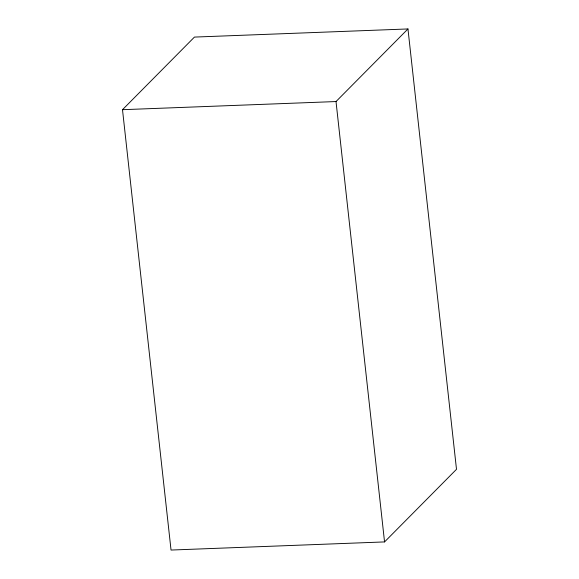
<?xml version="1.0" encoding="UTF-8"?>
<svg xmlns="http://www.w3.org/2000/svg" width="579" height="579" viewBox="0 0 579 579"><rect width="100%" height="100%" fill="white"/><g stroke="black" fill="none" stroke-linecap="round" stroke-linejoin="round"><path stroke-width="0.87" d="M122.502 109.692L194.45 37.085L407.963 28.95L456.498 469.308L384.55 541.915L171.037 550.05L122.502 109.692L336.015 101.549L407.963 28.95M336.015 101.549L384.55 541.915"/></g></svg>
